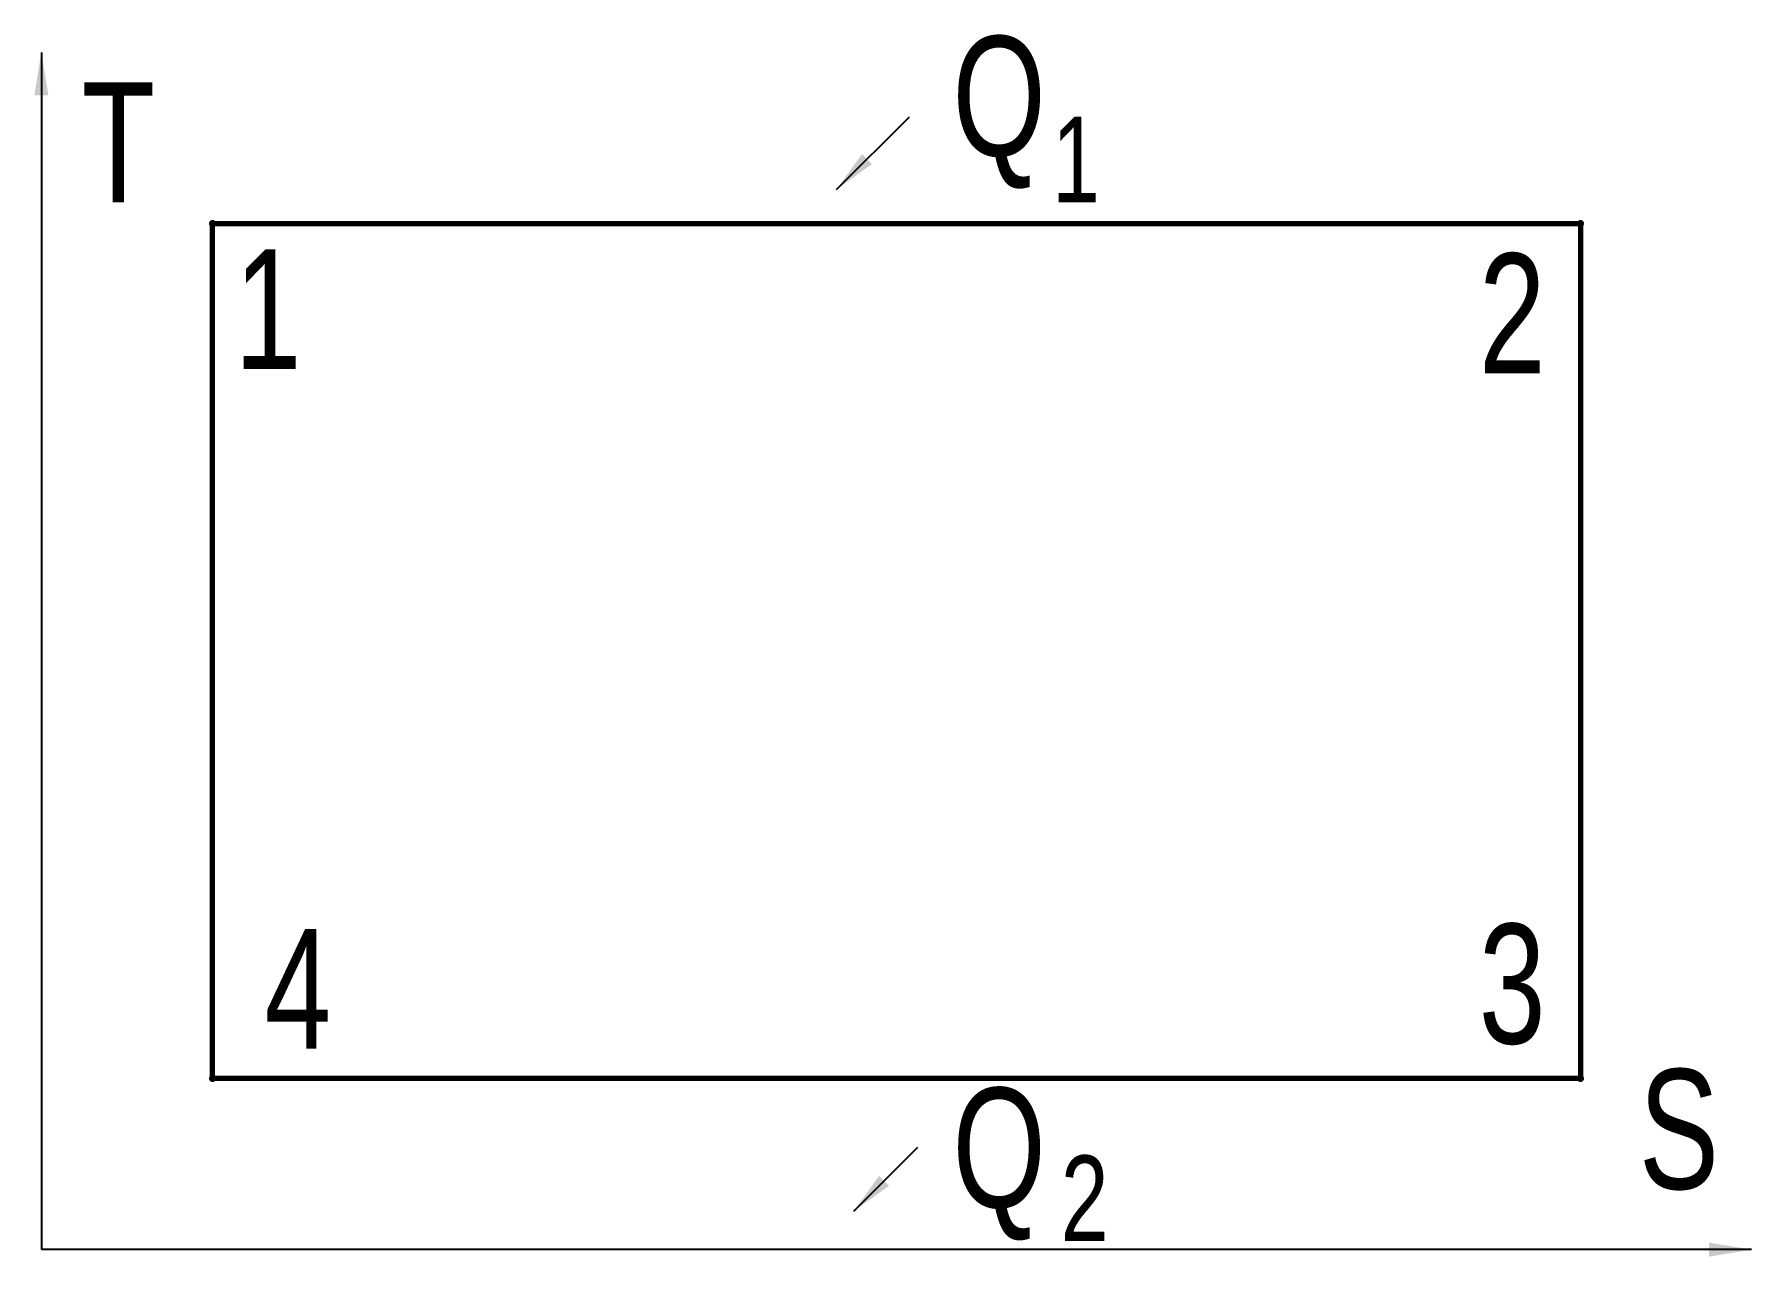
# Model space of a CAD drawing. Header units: millimetres. Extents: x 0 to 100, y 0 to 71.
import ezdxf

# ---------------------------------------------------------------- set-up
doc = ezdxf.new("R2010")
doc.units = ezdxf.units.MM
doc.layers.get('0').update_dxf_attribs({"linetype": 'CONTINUOUS', "lineweight": 0})
doc.styles.get("Standard").update_dxf_attribs({"font": 'txt', "width": 0.75})
doc.dimstyles.get("Standard").update_dxf_attribs({"dimtxt": 2.5, "dimasz": 2.5, "dimexe": 1.25, "dimexo": 0.625, "dimtad": 1, "dimtxsty": 'Standard', "dimcen": 2.5, "dimadec": 0, "dimazin": 0, "dimtfac": 1, "dimtmove": 0, "dimatfit": 3, "dimfxl": 1, "dimarcsym": 0})

msp = doc.modelspace()

# ---------------------------------------------------------------- linework, layer by layer
at = {"lineweight": 70}
for p, q in [((10, 60), (90, 60)), ((10, 10), (10, 60)), ((90, 60), (90, 10)), ((90, 10), (10, 10))]:
    msp.add_line(p, q, dxfattribs=at)
at = {"lineweight": 211}
for p in [(10, 60), (90, 60), (10, 10), (90, 10)]:
    msp.add_point(p, dxfattribs=at)

# ---------------------------------------------------------------- texts
at = {"lineweight": 50, "width": 100, "attachment_point": 5}
for s, insert, char_height in [('Q', (56, 66.5), 7), ('T', (4.5, 64.75), 7), ('1', (60.5, 63.75), 5), ('1', (13.25, 55), 7), ('2', (86, 54.75), 7), ('3', (86, 15.5), 7), ('4', (15, 15.25), 7), ('S', (95.75, 7), 7), ('Q', (56, 5), 7), ('2', (61, 3), 5)]:
    msp.add_mtext(s, dxfattribs=dict(at, insert=insert, char_height=char_height))

# ---------------------------------------------------------------- leaders
at = {"lineweight": 70}
for points in [[(0, 70), (0, 0)], [(100, 0), (0, 0)]]:
    msp.add_leader(points, dimstyle='Standard', dxfattribs=at)
at = {"lineweight": 35}
for points in [[(46.5, 62), (50.75, 66.25)], [(47.5, 2.25), (51.25, 6)]]:
    msp.add_leader(points, dimstyle='Standard', dxfattribs=at)

doc.saveas('drawing.dxf')
